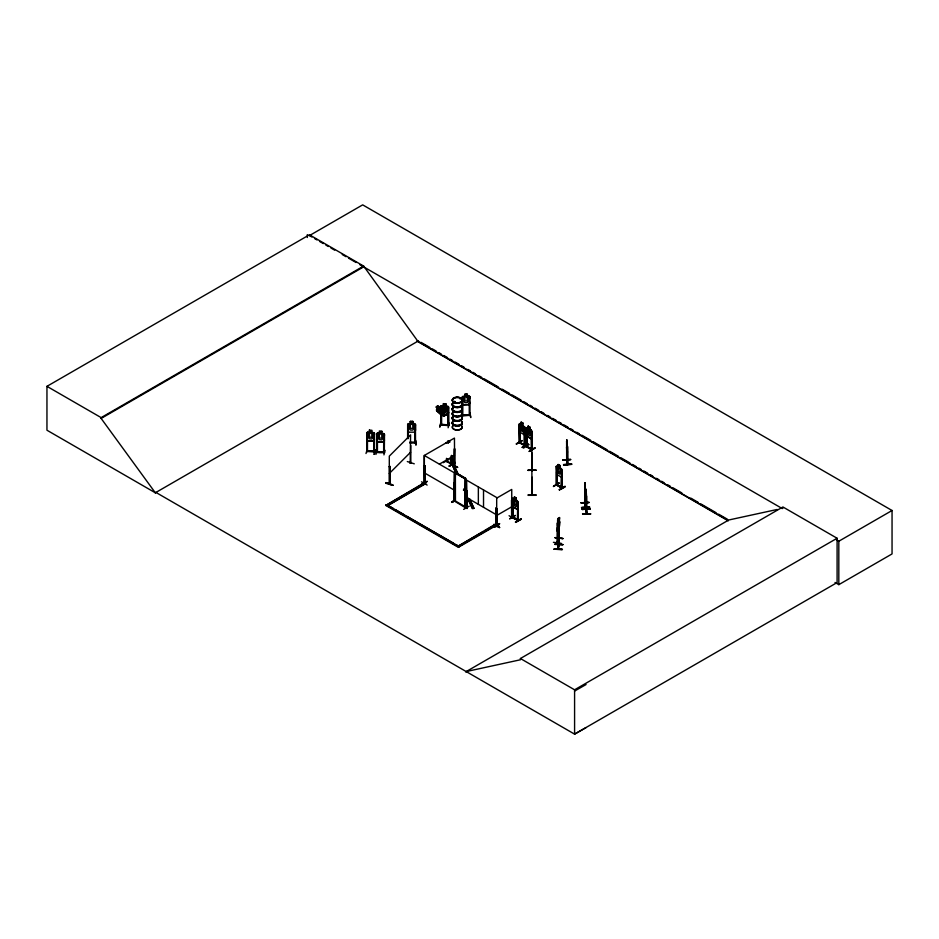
<?xml version="1.0" encoding="UTF-8"?>
<svg xmlns="http://www.w3.org/2000/svg" width="939" height="939" viewBox="0 0 939 939"><rect width="100%" height="100%" fill="white"/><g stroke="black" fill="none" stroke-linecap="round" stroke-linejoin="round"><path stroke-width="1.41" d="M585.114 493.221L584.95 489.125M557.132 542.789L557.649 519.76L557.754 521.931M557.52 542.132L557.449 542.848L557.273 541.721M558.329 527.155L558.529 524.631L558.118 529.749M559.151 538.446L558.083 541.181M559.703 521.861C555.888 537.214 562.215 522.694 558.682 519.701L558.329 534.725M558.599 534.338C559.621 521.955 557.132 549.115 558.682 534.35M554.21 549.256C579.034 549.878 537.401 548.399 562.156 549.62M586.288 490.804L586.03 489.301L586.452 513.879L586.394 493.914M585.103 484.383L585.443 507.494L585.713 506.438M585.384 496.168L584.915 492.599M586.452 500.945L586.312 502.553L585.866 496.414M567.027 460.474L566.581 459.464M558.423 524.009L559.433 517.459L558.94 520.1M567.367 451.682L567.273 453.291L567.438 451.612M558.083 536.275L558.165 537.883L558.165 529.244M558.412 524.643C557.555 535.946 560.677 510.851 558.517 526.169L558.893 520.969L559.116 544.726L558.083 549.209L559.022 545.043L558.764 519.713L558.963 545.136M558.752 525.476L558.682 528.035L558.858 525.453M553.4 542.319L561.193 543.305M464.922 507.154L464.922 478.773L455.38 473.256L455.438 501.684L465.415 507.729L465.662 478.35L454.64 471.977L454.394 501.356L455.955 501.32L464.112 506.086M585.103 493.034L585.267 492.036M586.276 498.421L586.112 499.337M410.19 462.739L410.895 462.892L410.19 463.185L410.589 434.863L389.309 456.131L389.274 484.101L389.603 483.045L389.978 483.761L389.908 466.413L389.309 466.695L389.908 466.413M557.12 530.007L557.32 527.295M558.189 526.955L558.47 524.514M584.868 502.999L585.349 507.4M585.913 509.701L586.711 513.422M562.884 544.714L554.961 544.151M558.083 529.291L558.752 526.098M558.224 532.988L558.365 531.803M558.012 549.104L558.165 548.059M558.623 545.031L559.01 544.444M562.919 544.538L554.926 544.432M557.625 525.946L558.482 520.452M557.93 525.5L558.693 520.734L558.599 523.504L559.198 521.403M559.327 520.546L559.761 517.917M499.595 527.378L493.914 524.42M499.571 527.425L493.785 524.584M566.569 460.133L567.356 464.101M585.877 490.768L586.394 493.961M557.731 521.908L557.39 526.028M385.706 483.209C407.385 489.982 371.504 477.775 392.842 484.935M448.572 425.578L440.743 425.015L440.79 406.352L441.612 405.648L447.657 406.082L448.584 406.904L448.572 425.578L448.49 406.927M441.6 405.695L440.861 406.434L440.872 412.08L441.635 414.252L447.621 414.627L448.572 412.691M441.447 407.702L440.285 407.96L440.978 410.179L437.785 409.791L441.037 410.824C440.79 414.674 444.03 414.087 441.835 410.895L445.192 411.305L441.811 410.261L440.861 407.491L441.447 407.702L441.365 425.085M440.778 412.139L441.576 414.322L447.692 414.698L448.584 412.644M443.372 405.824L443.384 403.641L445.978 403.829L445.978 405.965M440.755 422.573L439.745 427.186L441.107 422.55M447.809 407.996L448.525 408.042L447.809 407.996L447.715 425.543L447.727 424.721L448.607 424.792M447.692 425.062L448.525 424.78M448.103 427.785L449.488 423.196M446.929 410.965L448.185 413.09L443.877 416.317L441.494 415.05L436.565 410.683L436.494 409.604L440.778 406.399L442.069 406.505L446.999 410.93L442.034 406.575L440.778 406.399M437.738 408.711L437.562 409.909L440.99 412.996L443.384 413.618L445.098 412.338L444.546 410.331L437.75 405.648L435.907 407.068L437.856 408.723L436.576 409.686M441.483 415.097L436.576 410.625M443.877 416.317L448.091 413.019M531.181 430.097L531.838 431.236L531.908 495.053L532.272 494.384M532.284 494.994L532.237 477.247M453.842 401.927L454.488 401.446M455.309 401.751L453.866 402.045M455.075 402.009L454.617 401.657M460.298 398.958L459.805 398.699M455.345 476.319L455.462 475.24M455.298 486.918L455.298 487.975L455.298 487.341M455.309 498.48L455.298 497.459M585.736 507.424L585.666 489.653M373.722 451.882L374.485 451.976L366.726 451.436L366.773 432.762L367.595 432.081L373.616 432.621L374.532 433.454L374.356 452.175L374.473 451.53M367.478 433.971L366.726 434.064L367.478 433.971L367.466 451.53M374.52 439.252L373.628 441.295L367.56 440.743L366.773 438.501L367.618 440.684M367.278 449.065L365.999 453.525M367.407 451.506C366.316 449.288 367.865 452.398 366.715 451.248M373.605 432.668L374.532 433.454M373.734 434.698L374.485 434.604L373.734 434.698L373.722 452.105L374.532 452.14M373.628 441.295L367.572 440.696M377.478 452.41L376.762 452.387L376.739 433.665L377.56 432.973L383.582 433.525L384.497 434.358L384.309 453.068L383.628 452.985L383.734 435.438L384.45 435.496L383.734 435.438M384.462 452.833C385.072 452.082 381.586 453.279 376.621 452.352L376.727 434.804L377.443 434.863L377.431 452.434M377.443 434.863L376.692 434.957M376.727 439.452L377.525 441.647L383.593 442.199L384.497 440.098M373.722 451.248L367.407 450.673M366.644 450.79L374.497 451.295L374.497 451.929M373.933 454.335L375.271 449.746M377.525 441.647L383.593 442.199M375.588 449.781L374.368 454.359M376.844 449.887L375.952 454.429M381.891 431.283L379.309 431.048L379.391 433.266L378.1 433.865L378.1 437.856L379.391 439.675L381.809 439.898L383.1 438.302L383.1 434.311L381.809 433.489L381.903 431.236M376.762 451.729L377.513 451.589L377.396 452.398M384.485 452.41L377.478 451.952L383.711 452.352M383.57 433.572L384.497 434.358M383.934 454.887L385.131 450.321M558.189 528.211L559.409 520.558M421.517 481.813L427.163 485.076M566.956 443.102L566.616 441.154L566.687 460.544L566.804 440.039L567.156 441.565M524.138 434.581L524.878 427.151L519.913 423.524L519.255 423.994L519.279 442.68L524.889 445.814L524.819 427.139M526.685 435.719L530.242 429.593L531.157 430.121L531.791 436.999L531.157 438.759L526.814 436.248L526.251 433.783M518.082 507.694L517.448 509.537L513.105 507.025L512.588 504.536L513.105 507.025M531.897 436.94L531.204 438.736L526.826 436.236L526.368 433.771M557.766 519.901L558.294 518.293L558.271 520.558M557.766 520.605L558.095 519.725M558.294 520.441L558.67 519.431L557.085 524.126M557.461 525.429L557.566 542.765M555.113 537.847L563.001 538.552L555.207 537.566M558.482 520.499L558.764 519.713M470.016 402.479L469.054 404.568L463.044 404.803M470.005 402.42L469.124 404.639L462.986 404.873L462.188 402.831M407.62 438.607L407.667 424.275L408.547 423.583L415.519 424.311L415.519 430.062L414.627 432.186L408.477 432.186L407.667 430.003L408.547 432.057M414.627 432.186L415.519 430.062M383.535 442.116L384.403 440.086M509.724 518.903L515.382 515.382L509.771 518.633M421.4 484.794L427.01 481.519M449.1 459.523L443.22 462.716M516.215 443.947L522.119 440.52L516.509 443.795M522.061 440.79L516.462 444.077M523.457 448.126L529.115 444.581M553.47 486.437L559.057 483.151M425.074 472.787L425.121 483.209L424.534 482.587M425.003 482.892L424.451 482.587L425.602 483.726L387.995 505.44L425.602 483.174M462.317 417.597L461.636 415.625M447.07 460.92L446.248 460.673L446.882 461.037M446.8 461.671L447.011 458.631M451.377 464.265L451.354 455.532M454.288 500.111L453.737 499.748L454.37 500.111M453.737 499.748L454.37 500.745M466.988 507.905L466.343 507.576L467.176 508.422L467.117 491.015L466.413 490.839L466.941 508.551L467.117 491.015M520.042 442.187L519.502 441.858L519.983 442.715M527.049 446.248L526.216 446.002L526.849 446.365M526.779 446.999L526.99 433.818M495.945 524.69L496.766 524.842L496.273 525.194M496.754 525.5L495.933 525.265L496.191 507.811L496.414 525.57M561.909 475.24L561.217 477.035L556.839 474.547L556.264 466.354L556.287 485.04L556.604 484.231M556.991 467.775L556.862 485.299L556.991 472.117M561.276 487.188C566.886 489.524 547.73 480.193 561.909 487.541M517.495 500.874C506.896 494.266 516.814 502.623 514.384 497.013L516.297 498.046L516.227 500.217L518.14 502.001L518.14 520.676L512.483 517.448L513.34 517.647L513.257 506.062M517.988 520.629C517.26 518.598 519.549 521.028 512.694 517.307M518.34 519.936L512.976 517.096M389.896 483.831L389.662 466.331M410.625 462.117L410.167 463.15L410.625 462.751M410.836 462.892L410.824 445.497M454.511 465.955L453.877 466.284L454.722 466.096L454.453 448.619L454.089 466.437L454.511 465.321M493.902 524.478L499.571 527.695M496.649 526.028L496.696 497.541L466.613 480.169L467.176 508.363M463.948 489.912L463.796 489.219M463.713 489.524L463.443 489.935M463.749 489.876C463.502 488.268 465.11 490.475 463.678 489.841M463.549 490.428L463.983 489.512M465.392 489.289L465.239 488.538M462.023 415.566L469.981 415.202L470.005 396.681L469.054 396.094M414.627 442.785L415.519 442.785L409.674 442.785M497.201 526.04L497.142 508.633M385.706 483.233L385.917 482.646L392.854 485.287M407.315 461.554L414.275 463.819M389.309 473.502L410.589 452.234M407.667 424.322L410.378 423.583L410.378 421.447M454.629 466.155L454.453 438.067L424.369 455.438L424.311 483.397M366.844 432.856L367.618 432.198M376.809 433.748L377.595 433.055M470.005 414.733L462.023 414.932L462.939 415.238M462.117 415.566L462.188 414.909M469.899 415.378L462.129 415.731M376.645 451.53L377.419 451.589M376.645 452.164L377.419 452.222M439.569 407.444L440.802 406.528M512.588 498.902L513.21 498.468L512.53 498.844L512.588 517.506M446.307 442.75L446.929 442.304M526.251 428.055L526.908 427.597L526.204 446.659L531.897 449.875L526.849 446.541L531.638 448.795M556.264 466.354L556.921 465.897L561.792 469.523L561.909 488.174L556.287 484.97M414.721 442.152L415.414 442.128M415.414 442.328L409.674 442.328M389.626 484.113L389.556 466.765M511.485 500.135L511.661 517.635L511.943 500.1M509.067 515.699L514.701 519.021M511.661 517.002L511.743 517.647L511.743 489.43L496.696 498.116M497.142 526.004L496.954 508.527M446.307 442.645L448.173 442.938M425.074 465.814L424.616 483.632M424.733 483.632L424.416 465.85M454.23 466.39L454.652 448.736M446.882 461.213C457.34 467.364 448.408 462.833 451.859 455.826M451.295 464.183L457.763 467.458L446.495 461.225L446.495 458.338M449.253 465.791C466.53 455.333 437.727 473.526 454.828 462.493M519.783 425.531L519.279 425.238L519.748 442.903M424.358 483.186C434.475 476.812 413.641 488.984 424.158 483.303M524.326 428.114L525.03 428.29L525.089 445.696L524.267 445.45L524.326 428.114L525.03 428.29M528.176 428.313L528.176 426.177L530.042 427.245L530.84 434.687L529.913 435.86L528.176 434.874L527.249 432.633L528.176 426.177M526.474 429.182L526.99 429.475M530.042 427.245L528.117 426.212M531.838 431.236L531.145 430.132M531.357 449.593L531.321 432.175L532.037 432.351L532.096 449.758L526.474 446.553L526.368 428.078M532.037 432.351L531.321 432.175M519.842 442.48C522.835 445.286 525.429 443.701 524.819 445.814M453.795 483.045L454.499 483.221L453.795 483.045L453.83 500.464M524.549 444.734L519.455 442.457M527.8 443.76L522.19 447.398L527.835 443.807M522.237 447.363L527.835 444.053L522.507 447.563M531.897 449.241L531.462 448.76M534.807 447.821L529.185 451.448L534.831 447.868M453.737 500.381L453.995 482.928M455.039 500.006L451.659 502.318L455.345 500.534M455.063 500.041L451.694 501.989M451.659 502.318L455.063 500.287M455.309 500.475L451.952 502.447M469.254 506.121L463.655 509.396M558.13 464.523L559.984 465.58L559.926 467.751L560.853 468.995L560.853 472.986L559.926 474.172L558.189 473.174L557.25 470.932L558.189 464.488L560.043 465.544L560.043 467.681M561.193 468.408L561.909 469.5M561.534 476.155L561.334 487.916L561.534 470.369L562.097 488.057L556.487 484.864L556.487 471.836M562.038 470.65L561.334 470.474M553.529 486.519L559.128 482.881L553.529 486.156M499.466 523.563C499.971 526.779 486.085 529.713 499.501 523.61M559.515 489.923C568.893 485.545 565.478 484.7 559.28 489.759M559.198 489.759L565.125 486.66M156.015 492.47L155.405 492.834L46.95 430.215L46.95 386.34L309.447 234.785L363.639 266.066L417.832 341.233L728.101 520.37M309.447 234.785L309.447 235.595L362.677 204.866L892.05 510.499L892.05 553.928L838.82 584.657L835.017 582.45M46.95 386.34L101.142 417.62L363.639 266.066M586.077 727.584L574.586 734.134L155.944 492.435L155.322 492.787L101.142 418.43L363.639 266.876M155.322 492.787L418.442 340.88M439.405 464.124L454.453 455.438M521.122 422.151L523.023 423.184L522.906 425.39L523.833 426.646L523.833 430.625L522.906 431.811L521.18 430.813L520.253 428.56L520.253 424.569L521.18 424.393L521.18 422.116L523.023 423.184M519.267 423.982L519.467 442.492L525.03 445.661M495.968 524.349L497.06 524.983L458.361 547.331L385.8 505.44L424.51 482.54M385.8 505.44L424.51 483.092L425.602 483.726M519.267 429.71L519.819 432.175L524.185 434.687L524.819 432.926M465.662 478.35L465.415 507.729M454.394 501.356L454.781 472.223M513.07 500.381L512.553 500.088L513.128 517.788M517.577 502.975L518.281 503.163L517.577 502.975L517.6 520.406M496.696 515.488L511.743 506.802M482.177 532.307L458.361 546.064L495.968 523.798L497.06 524.432L458.361 546.78L385.8 504.889M484.688 530.864L493.456 525.793M517.518 519.866L513.316 517.225M517.518 520.323L517.765 508.656M515.452 521.92L521.098 518.692M515.734 522.436L521.368 519.138L515.464 522.225M465.603 671.925L728.723 520.006L777.199 509.466M466.214 671.561L520.406 659.777L520.406 658.521L782.903 506.966L837.095 538.247L837.095 582.579L574.586 734.134L574.586 689.801L837.095 538.247M782.903 508.222L782.293 508.586L359.86 264.692M836.309 539.772L838.82 541.228L892.05 510.499M574.586 691.069L586.077 684.519M410.378 423.63L409.064 424.346L409.064 428.337L410.378 430.05L412.82 430.05L414.122 428.337L414.122 424.346L412.82 423.63L412.82 421.447L410.284 421.423L410.284 423.559M441.424 424.451L440.861 424.815M373.781 451.272L374.485 451.342M454.194 465.803L454.711 465.439L454.147 465.767M455.122 402.15L454.276 402.127M532.249 470.932L532.237 453.091M414.803 442.128L414.627 442.95L415.519 442.95L415.437 424.299M519.408 441.835L519.842 442.304M526.415 445.884L526.849 446.999L526.791 429.593M446.541 460.591L446.882 461.671L446.823 458.737M446.436 461.19L451.483 463.443M451.483 464.077L451.542 455.415M561.475 487.071L561.851 488.139M455.415 472.141L452.387 465.087L453.889 464.852L458.725 475.275M465.087 492.459L472.352 508.093L473.843 508.41L472.352 508.633L465.697 494.301M469.805 415.155L469.289 414.78M558.47 520.523L558.212 518.293M454.417 401.493C455.755 401.317 454.37 403.16 455.028 401.575M567.086 441.541L567.215 445.168M567.086 443.689L567.344 444.699L566.616 441.154M567.449 445.931L567.449 464.617L567.262 444.652M567.637 446.764L567.731 464.594L566.933 459.476M566.698 449.758L566.604 447.164L567.273 453.291M562.754 460.157L570.689 459.652M562.766 460.274L570.689 459.417L562.766 459.91M563.623 464.523C587.99 462.681 547.155 466.448 571.558 463.995M556.768 484.63L556.24 484.371M454.077 500.323L454.499 500.522M466.554 507.436L467.094 507.706M440.861 424.839L448.607 425.414M462.833 398.159L462.117 398.195L462.857 398.324L462.774 415.742L462.833 414.897M469.183 397.866L469.923 397.995L469.183 397.866L469.289 415.437L469.254 414.557M470.075 412.925L470.756 417.562L469.676 412.62M584.997 503.41L585.02 482.916L585.267 484.442M584.95 484.301L585.443 494.56M585.29 487.541L585.185 486.566L585.267 488.045M585.866 490.686L586.006 509.795M585.995 492.365L586.194 493.679M586.288 492.94L586.276 494.43M586.675 496.027L586.722 513.868L586.265 509.325M581.088 502.928L589.058 502.623M589.563 507.048C574.844 506.778 583.577 509.513 589.563 506.99M581.628 507.882L589.586 507.6M581.593 507.635L589.563 507.33M590.068 508.762L582.11 509.419L590.068 509.126M590.068 509.008L582.11 509.419M582.638 514.255L590.596 513.938L582.638 514.267L582.603 513.656L590.596 513.985M582.603 514.02L590.572 513.75M528.117 470.075L536.087 470.04L528.117 470.439M528.117 470.181L536.087 470.286M528.117 494.771L536.099 494.771M410.378 421.494L412.82 421.494M414.604 423.559L412.82 423.583L412.902 421.376M407.62 425.414L408.348 425.414L408.348 438.607M415.437 425.414L414.721 425.414L414.803 442.973M407.62 425.567L408.348 425.567M414.721 425.567L415.437 425.567M415.519 440.555L415.965 445.168L415.578 440.227M409.674 442.492L414.627 442.492M554.937 544.303L562.919 544.561M554.233 549.033L562.203 549.409M441.483 424.275L440.72 424.205L448.408 424.956M462.164 415.742L462.176 397.056L463.009 396.258L469.089 396.023L470.005 396.681M557.179 529.878L557.285 531.486M555.125 537.718L563.013 538.575M585.114 482.916L585.525 505.335M454.194 500.71L454.312 472.775L424.217 455.403L424.217 483.397M518.07 520.687L518.082 502.001M585.22 502.94L585.525 505.781M531.638 449.429L531.521 437.856M512.87 517.342L512.753 499.971M448.173 440.943L449.922 441.929L448.114 440.837L448.232 443.044M448.49 441.483L449.605 442.116M526.838 427.632L531.216 430.121M451.859 464.512L446.33 460.756M424.733 466.249L424.217 465.967L424.874 465.697L424.933 483.491M558.423 548.13L558.4 549.162L558.435 524.748M309.447 235.595L311.971 237.051M314.495 238.506L317.018 239.961M319.53 241.417L323.309 243.6M325.833 245.056L328.357 246.511M330.88 247.966L334.66 250.15M342.219 254.516L345.998 256.699M348.522 258.155L356.081 262.509M420.977 342.336L429.839 347.453M432.374 348.921L436.177 351.116M438.701 352.571L441.236 354.038M443.771 355.494L447.574 357.689M450.11 359.156L452.633 360.623M455.169 362.078L458.971 364.273M461.507 365.741L464.03 367.196M467.833 369.391L470.369 370.858M472.904 372.314L475.427 373.781M479.23 375.976L481.766 377.431M484.301 378.898L498.233 386.938M502.025 389.133L509.631 393.523M512.154 394.979L521.028 400.096M523.551 401.563L527.354 403.758M529.889 405.214L532.425 406.681M534.96 408.148L538.751 410.331M541.287 411.798L543.822 413.266M547.613 415.449L550.148 416.916M552.684 418.383L556.487 420.578M559.022 422.034L561.545 423.501M564.081 424.956L567.884 427.151M570.419 428.618L572.943 430.074M576.746 432.269L579.281 433.736M581.816 435.191L590.678 440.309M593.213 441.776L607.146 449.816M609.669 451.283L618.543 456.401M621.066 457.856L629.94 462.986M632.463 464.441L636.266 466.636M638.802 468.103L641.337 469.559M643.872 471.026L647.664 473.221M650.199 474.676L652.734 476.143M656.525 478.338L659.061 479.794M661.596 481.261L664.131 482.716M667.934 484.911L670.458 486.379M672.993 487.834L681.855 492.963M690.728 498.081L698.323 502.459M700.858 503.926L716.058 512.694M718.581 514.161L727.455 519.279M416.998 341.115L728.288 520.84M454.394 472.117L465.521 478.432M513.21 506.954L517.459 509.408M424.217 472.775L454.312 490.146M466.613 497.541L496.696 514.912M389.392 506.25L393.148 508.41M395.648 509.854L404.404 514.912M406.916 516.356L453.197 543.082M455.697 544.526L459.453 546.698L386.891 504.806M520.406 658.521L574.586 689.801M452.058 464.371L452.058 455.708M519.948 442.738L519.983 431.212M512.588 516.873L512.952 517.753M455.133 462.986L449.265 466.096L454.899 462.845M465.38 489.618L467.199 493.527M469.617 498.738L473.843 507.858M453.889 465.392L458.115 474.512M470.216 500.581L473.843 508.41M452.387 465.087L456.624 474.207M520.84 424.135L524.326 434.252M566.804 440.039L567.027 441.67M566.816 447.011L567.074 448.408M566.698 449.722L567.356 453.291M462.023 415.284L462.364 417.949M558.118 533.739L558.224 534.702M585.02 482.916L585.103 485.451M586.042 496.262L586.194 497.658L586.124 489.289M585.032 489.876L585.185 491.285M586.394 502.553L585.959 495.499M566.675 446.248L567.074 450.121L567.074 444.417M536.099 495.311L528.117 495.346M838.82 541.228L838.82 584.657M566.886 440.039L566.968 460.521M558.247 464.594L558.247 466.73M558.224 528.997L558.083 549.209M524.514 427.996L524.514 445.368M496.191 507.811L496.191 525.183M483.526 489.935L483.526 507.306M478.35 486.954L478.35 504.325M462.27 397.08L462.27 402.819M454.64 471.977L454.64 501.215M445.896 403.887L445.884 406.071L447.187 406.88L447.187 410.871L445.884 412.491L443.454 412.315L442.163 410.507L442.163 406.528L443.454 405.906L443.466 403.711M441.483 407.538L441.53 425.074M384.321 452.41L384.309 453.068M373.781 434.534L373.804 452.117M307.323 234.621L307.323 237.497M101.142 417.62L101.142 418.43M461.624 407.878A5.047 2.911 0 0 1 457.258 412.244A5.047 2.911 0 0 1 452.88 407.878M461.565 408.172A4.977 2.876 0 0 1 457.258 412.479A4.977 2.876 0 0 1 452.938 408.172M461.542 411.928A4.953 2.864 0 0 1 457.258 416.223A4.953 2.864 0 0 1 452.962 411.928M461.577 412.186A4.988 2.876 0 0 1 457.258 416.505A4.988 2.876 0 0 1 452.938 412.186M461.624 403.077A5.047 2.911 0 0 1 457.258 407.456A5.047 2.911 0 0 1 452.88 403.077M461.565 407.373A4.977 2.876 0 0 1 457.258 411.681A4.977 2.876 0 0 1 452.938 407.373M461.565 403.383A4.977 2.876 0 0 1 457.258 407.69A4.977 2.876 0 0 1 452.938 403.383M461.624 407.632A5.047 2.911 0 0 1 457.258 411.998A5.047 2.911 0 0 1 452.88 407.632M461.624 402.831A5.047 2.911 0 0 1 457.258 407.209A5.047 2.911 0 0 1 452.88 402.831M461.554 402.585A4.965 2.864 0 0 1 457.258 406.88A4.965 2.864 0 0 1 452.95 402.585M461.624 421.541A5.047 2.911 0 0 1 457.258 425.907A5.047 2.911 0 0 1 452.88 421.541M461.565 421.834A4.977 2.876 0 0 1 457.258 426.142A4.977 2.876 0 0 1 452.938 421.834M461.542 425.59A4.953 2.864 0 0 1 457.258 429.886A4.953 2.864 0 0 1 452.962 425.59M461.554 412.632A4.965 2.864 0 0 1 457.258 416.928A4.965 2.864 0 0 1 452.95 412.632M461.577 425.848A4.988 2.876 0 0 1 457.258 430.168A4.988 2.876 0 0 1 452.938 425.848M461.577 412.374A4.988 2.876 0 0 1 457.258 416.693A4.988 2.876 0 0 1 452.938 412.374M461.624 416.74A5.047 2.911 0 0 1 457.258 421.118A5.047 2.911 0 0 1 452.88 416.74M461.565 421.036A4.977 2.876 0 0 1 457.258 425.344A4.977 2.876 0 0 1 452.938 421.036M461.565 417.045A4.977 2.876 0 0 1 457.258 421.353A4.977 2.876 0 0 1 452.938 417.045M461.624 421.294A5.047 2.911 0 0 1 457.258 425.66A5.047 2.911 0 0 1 452.88 421.294M461.624 416.493A5.047 2.911 0 0 1 457.258 420.872A5.047 2.911 0 0 1 452.88 416.493M461.554 416.247A4.965 2.864 0 0 1 457.258 420.543A4.965 2.864 0 0 1 452.95 416.247M369.356 430.097L371.95 430.332L371.844 432.586L373.135 433.419L373.135 437.398L371.844 438.994L369.438 438.783L368.135 436.952L368.135 432.961L369.438 432.363L369.356 430.097M558.189 521.262L557.672 526.626L558.189 521.262M468.62 400.812L467.317 402.585L464.887 402.702L463.584 401.047L463.584 397.056L464.887 396.293L464.793 394.028L467.411 393.957L467.317 396.176L468.62 396.821L468.62 400.812M517.096 505.487L516.168 506.661L514.443 505.663L513.516 503.421L514.443 496.977L516.168 498.116L517.096 505.487M437.75 406.247L436.647 407.068L437.257 407.62L438.36 406.798L437.75 406.247M440.203 407.949L438.49 409.228L441.905 412.303L443.619 411.024L440.203 407.949M534.831 448.103L529.244 451.424L534.843 448.149M499.501 523.856L493.891 527.131L499.501 523.856M455.955 473.127L465.274 478.573L455.955 473.127M571.569 464.371L563.623 464.852L571.558 464.336M466.883 394.415L465.321 394.486L465.321 395.202L466.883 395.131L466.883 394.415M467.317 396.892L464.887 396.997L464.887 400.988L467.317 400.871L467.317 396.892M584.95 490.041L584.915 492.635L584.95 490.041M589.058 502.388L581.065 502.764L589.058 502.388M412.385 421.857L410.812 421.857L410.812 422.562L412.385 422.562L412.385 421.857M412.82 424.346L410.378 424.346L410.378 428.337L412.82 428.337L412.82 424.346M445.45 404.263L443.889 404.157L443.889 404.862L445.45 404.979L445.45 404.263M445.884 406.787L443.454 406.61L443.454 410.601L445.884 410.777L445.884 406.787M371.41 430.766L369.86 430.625L369.86 431.341L371.41 431.482L371.41 430.766M381.375 431.67L379.826 431.529L379.826 432.233L381.375 432.374L381.375 431.67M371.844 433.302L369.438 433.079L369.438 437.069L371.844 437.281L371.844 433.302M381.809 434.194L379.391 433.982L379.391 437.973L381.809 438.184L381.809 434.194M529.608 427.491L528.481 426.858L529.608 428.207L529.608 427.491M529.913 430.168L528.176 429.17L528.176 433.161L529.913 434.147L529.913 430.168M559.609 465.791L558.494 465.157L559.609 466.507L559.609 465.791M559.926 468.467L558.189 467.481L558.189 471.46L559.926 472.458L559.926 468.467M522.6 423.43L521.485 422.796L522.6 424.146L522.6 423.43M522.906 426.106L521.18 425.109L521.18 429.1L522.906 430.097L522.906 426.106M515.863 498.292L514.748 497.647L515.863 499.008L515.863 498.292M516.168 500.968L514.443 499.971L514.443 503.961L516.168 504.959L516.168 500.968M454.769 402.479A4.977 2.876 0 0 0 462.234 399.991A4.977 2.876 0 0 0 454.769 397.502A4.977 2.876 0 0 0 454.769 402.479M454.769 402.89A4.965 2.864 0 0 0 462.223 400.401A4.965 2.864 0 0 0 454.769 397.925A4.965 2.864 0 0 0 454.769 402.89M454.758 402.643A4.988 2.876 0 0 0 462.234 400.143A4.988 2.876 0 0 0 454.758 397.655A4.988 2.876 0 0 0 454.758 402.643"/></g></svg>
